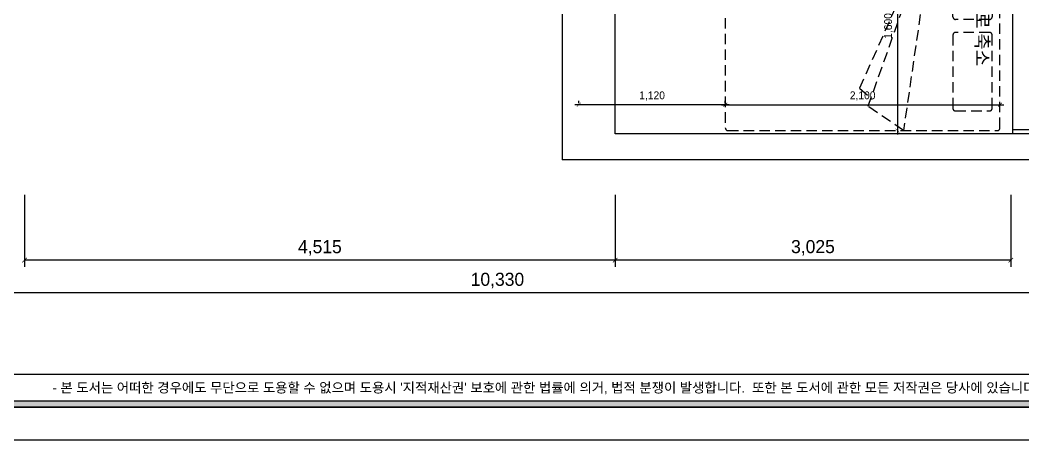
# Model space of a CAD drawing. Header units: inches. Extents: x 47110 to 180628, y 8205 to 35062.
# Drawn here: x 53423 to 61091, y 19543 to 22754 of the extents above; entities that cross this region are included whole.
import ezdxf
from ezdxf.enums import TextEntityAlignment as Align

# ---------------------------------------------------------------- set-up
doc = ezdxf.new("R2010")
doc.units = ezdxf.units.IN
doc.header["$LTSCALE"] = 100
doc.header["$MEASUREMENT"] = 0
doc.header["$PDSIZE"] = 700.071425
doc.linetypes.add('DH-HID2', pattern=[1.2, 0.8, -0.4])
for name, color, linetype in [('0-ELC TEXT', 7, 'Continuous'), ('07-DIM', 1, 'Continuous'), ('F-SYM', 7, 'Continuous'), ('FORM(YOURNAME)-11', 1, 'Continuous'), ('FU-FURM', 251, 'DH-HID2'), ('도면층2', 2, 'Continuous'), ('도면층4', 4, 'Continuous')]:
    doc.layers.add(name, color=color, linetype=linetype)
doc.styles.add('HY 울릉도 L', font='')
doc.styles.add('YOURNAME', font='HY울릉도M.TTF')
doc.styles.add('마감재', font='stylu.ttf')
doc.styles.add('코레일둥고', font='Korail_Round_Gothic_Medium.ttf')
doc.styles.get('HY 울릉도 L').set_extended_font_data('HY울릉도L')
doc.dimstyles.new('30', dxfattribs={"dimscale": 30, "dimtxt": 2, "dimasz": 1, "dimexe": 1, "dimexo": 1, "dimgap": 1, "dimtad": 1, "dimdec": 0, "dimrnd": 0.05, "dimdsep": 46, "dimlunit": 6, "dimtxsty": 'HY 울릉도 L', "dimblk": 'ARCHTICK', "dimcen": 2.5, "dimdle": 1, "dimclrd": 133, "dimclre": 133, "dimclrt": 30, "dimadec": 0, "dimazin": 0, "dimtfac": 1, "dimtdec": 0, "dimtix": 1, "dimtmove": 2, "dimatfit": 3, "dimldrblk": 'ARCHTICK', "dimfxl": 1, "dimlwd": -1, "dimlwe": -1, "dimarcsym": 0})
doc.dimstyles.new('벽치수 Copy of DIM-50', dxfattribs={"dimscale": 50, "dimtxt": 2, "dimasz": 0.7, "dimexe": 1, "dimexo": 1, "dimgap": 0.7, "dimtad": 1, "dimdec": 0, "dimzin": 1, "dimdsep": 46, "dimlunit": 6, "dimtxsty": '마감재', "dimblk": 'ARCHTICK', "dimcen": -0.09, "dimclrd": 256, "dimclre": 256, "dimclrt": 3, "dimadec": 0, "dimazin": 0, "dimtfac": 1, "dimtdec": 0, "dimtix": 1, "dimtmove": 2, "dimatfit": 0, "dimldrblk": 'ARCHTICK', "dimfxl": 1, "dimtolj": 1, "dimtzin": 0, "dimarcsym": 0})

# ---------------------------------------------------------------- blocks, each defined once
blk = doc.blocks.new('FORM-PLAN')
at = {"layer": 'FORM(YOURNAME)-11'}
h = blk.add_hatch(color=256, dxfattribs=at)
h.dxf.hatch_style = 1
h.paths.add_polyline_path([(-71444, 55115), (10556, 55115), (10556, 54915), (-71444, 54915)])
h.paths.add_polyline_path([(-71444, -2085), (10556, -2085), (10556, -2285), (-71444, -2285)])
at = {"layer": 'Defpoints', "color": 158}
blk.add_line((1346, -1285), (-71444, -1285), dxfattribs=at)
for points in [[(-71444, -2285), (10556, -2285), (10556, 55115), (-71444, 55115)], [(-69444, 53115), (-64, 53115), (-64, 1215), (-69444, 1215)]]:
    blk.add_lwpolyline(points, close=True, dxfattribs=at)
at = {"layer": 'FORM(YOURNAME)-11', "color": 250}
blk.add_lwpolyline([(-72444, -3285), (11556, -3285), (11556, 56115), (-72444, 56115)], close=True, dxfattribs=at)
at = {"layer": 'FORM(YOURNAME)-11'}
blk.add_lwpolyline([(-71444, -2085), (10556, -2085), (10556, -2285), (-71444, -2285)], close=True, dxfattribs=at)
at = {"layer": 'FORM(YOURNAME)-11', "color": 1, "style": 'YOURNAME'}
blk.add_text("- 본 도서는 어떠한 경우에도 무단으로 도용할 수 없으며 도용시 '지적재산권' 보호에 관한 법률에 의거, 법적 분쟁이 발생합니다.  또한 본 도서에 관한 모든 저작권은 당사에 있습니다. -", height=300, dxfattribs=at).set_placement((-32990, -1685), align=Align.MIDDLE_CENTER)
at = {"layer": 'FORM(YOURNAME)-11', "color": 3, "style": 'YOURNAME'}
for tag, height, p in [('1', 450, (9905, 18188)), ('2', 450, (9905, 17544)), ('3', 450, (9905, 16257)), ('4', 450, (9905, 14326)), ('5', 515, (9905, 12009)), ('6', 515, (9905, 9757)), ('7', 515, (9905, 7504)), ('8', 515, (9905, 5252)), ('9', 515, (9905, 2999)), ('10', 515, (5655, 811)), ('11', 515, (9905, 747)), ('12', 515, (5655, -1441)), ('13', 515, (9905, -1441))]:
    blk.add_attdef(tag, text='', height=height, dxfattribs=at).set_placement(p, align=Align.MIDDLE_RIGHT)
blk = doc.blocks.new('_ArchTick')
at = {"color": 0, "linetype": 'ByBlock', "const_width": 0.15}
blk.add_lwpolyline([(-0.5, -0.5), (0.5, 0.5)], dxfattribs=at)
blk = doc.blocks.new('*D22')
at = {"layer": '07-DIM', "lineweight": -2, "transparency": 16777216}
for p, q in [((51908.4, 21417.6), (51908.4, 20617.6)), ((62238.4, 21417.6), (62238.4, 20617.6)), ((62238.4, 20667.6), (51908.4, 20667.6))]:
    blk.add_line(p, q, dxfattribs=at)
at = {"layer": 'Defpoints', "color": 0, "transparency": 16777216}
for p in [(51908.4, 21467.6), (62238.4, 21467.6), (51908.4, 20667.6)]:
    blk.add_point(p, dxfattribs=at)
at = {"layer": '07-DIM', "lineweight": -2, "transparency": 16777216, "xscale": 35, "yscale": 35, "zscale": 35, "rotation": 180}
blk.add_blockref('_ArchTick', (51908.4, 20667.6), dxfattribs=at)
at = {"layer": '07-DIM', "lineweight": -2, "transparency": 16777216, "xscale": 35, "yscale": 35, "zscale": 35}
blk.add_blockref('_ArchTick', (62238.4, 20667.6), dxfattribs=at)
at = {"layer": '07-DIM', "color": 3, "transparency": 16777216, "insert": (57073.4, 20761.9), "char_height": 100, "attachment_point": 5, "style": '마감재'}
blk.add_mtext('\\A1;10,330', dxfattribs=at)
blk = doc.blocks.new('fffsere')
at = {"layer": '도면층2'}
for p, q in [((56693.6, 24713.7), (56693.6, 21683.7)), ((56288.6, 21883.7), (56288.6, 24008.7)), ((52023.6, 21883.7), (56288.6, 21883.7)), ((51823.6, 21683.7), (56693.6, 21683.7))]:
    blk.add_line(p, q, dxfattribs=at)
at = {"layer": '도면층4'}
for p, q in [((53248.6, 21883.7), (53248.6, 24008.7)), ((53063.6, 21913.7), (53248.6, 21913.7))]:
    blk.add_line(p, q, dxfattribs=at)
blk = doc.blocks.new('*D71')
at = {"layer": '07-DIM', "lineweight": -2, "transparency": 16777216}
for p, q in [((53458.4, 21417.6), (53458.4, 20867.6)), ((57973.4, 21417.6), (57973.4, 20867.6)), ((57973.4, 20917.6), (53458.4, 20917.6))]:
    blk.add_line(p, q, dxfattribs=at)
at = {"layer": 'Defpoints', "color": 0, "transparency": 16777216}
for p in [(53458.4, 21467.6), (57973.4, 21467.6), (53458.4, 20917.6)]:
    blk.add_point(p, dxfattribs=at)
at = {"layer": '07-DIM', "lineweight": -2, "transparency": 16777216, "xscale": 35, "yscale": 35, "zscale": 35, "rotation": 180}
blk.add_blockref('_ArchTick', (53458.4, 20917.6), dxfattribs=at)
at = {"layer": '07-DIM', "lineweight": -2, "transparency": 16777216, "xscale": 35, "yscale": 35, "zscale": 35}
blk.add_blockref('_ArchTick', (57973.4, 20917.6), dxfattribs=at)
at = {"layer": '07-DIM', "color": 3, "transparency": 16777216, "insert": (55715.9, 21011.6), "char_height": 100, "attachment_point": 5, "style": '마감재'}
blk.add_mtext('\\A1;4,515', dxfattribs=at)
blk = doc.blocks.new('*D72')
at = {"layer": '07-DIM', "lineweight": -2, "transparency": 16777216}
for p, q in [((57973.4, 21417.6), (57973.4, 20867.6)), ((60998.4, 21417.6), (60998.4, 20867.6)), ((60998.4, 20917.6), (57973.4, 20917.6))]:
    blk.add_line(p, q, dxfattribs=at)
at = {"layer": 'Defpoints', "color": 0, "transparency": 16777216}
for p in [(57973.4, 21467.6), (60998.4, 21467.6), (57973.4, 20917.6)]:
    blk.add_point(p, dxfattribs=at)
at = {"layer": '07-DIM', "lineweight": -2, "transparency": 16777216, "xscale": 35, "yscale": 35, "zscale": 35, "rotation": 180}
blk.add_blockref('_ArchTick', (57973.4, 20917.6), dxfattribs=at)
at = {"layer": '07-DIM', "lineweight": -2, "transparency": 16777216, "xscale": 35, "yscale": 35, "zscale": 35}
blk.add_blockref('_ArchTick', (60998.4, 20917.6), dxfattribs=at)
at = {"layer": '07-DIM', "color": 3, "transparency": 16777216, "insert": (59485.9, 21011.9), "char_height": 100, "attachment_point": 5, "style": '마감재'}
blk.add_mtext('\\A1;3,025', dxfattribs=at)
blk = doc.blocks.new('F-701-2')
at = {"layer": 'FU-FURM'}
for p, q in [((-800, -506.5), (800, -738)), ((614, -1008), (-800, -506.5)), ((-800, -506.5), (476, -1074)), ((800, -738), (614, -1008)), ((476, -1074), (560, -978))]:
    blk.add_line(p, q, dxfattribs=at)
for points in [[(-780, -2100), (780, -2100, 0.414214), (800, -2080), (800, -20, 0.414214), (780, 0), (-780, 0, 0.414214), (-800, -20), (-800, -2080, 0.414214)], [(-70, -360), (-630, -360, -0.414214), (-650, -340), (-650, -80, -0.414214), (-630, -60), (-70, -60, -0.414214), (-50, -80), (-50, -340, -0.414214)], [(70, -360), (630, -360, 0.414214), (650, -340), (650, -80, 0.414214), (630, -60), (70, -60, 0.414214), (50, -80), (50, -340, 0.414214)]]:
    blk.add_lwpolyline(points, format="xyb", close=True, dxfattribs=at)
blk = doc.blocks.new('*D114')
at = {"layer": '07-DIM', "color": 133, "transparency": 16777216}
for p, q in [((60101.4, 23508.7), (60101.4, 23508.7)), ((60131.4, 23538.7), (60131.4, 21878.7)), ((60101.4, 21908.7), (60101.4, 21908.7))]:
    blk.add_line(p, q, dxfattribs=at)
at = {"layer": 'Defpoints', "color": 0, "transparency": 16777216}
for p in [(60131.4, 23508.7), (60131.4, 21908.7), (60131.4, 21908.7)]:
    blk.add_point(p, dxfattribs=at)
at = {"layer": '07-DIM', "color": 133, "transparency": 16777216, "xscale": 30, "yscale": 30, "zscale": 30}
for p, rotation in [((60131.4, 23508.7), 90), ((60131.4, 21908.7), 270)]:
    blk.add_blockref('_ArchTick', p, dxfattribs=dict(at, rotation=rotation))
at = {"layer": '07-DIM', "color": 30, "transparency": 16777216, "insert": (60065.5, 22708.7), "char_height": 60, "attachment_point": 5, "rotation": 90, "style": 'HY 울릉도 L'}
blk.add_mtext('1,600', dxfattribs=at)
blk = doc.blocks.new('*D115')
at = {"layer": '07-DIM', "color": 133, "transparency": 16777216}
for p, q in [((58845.9, 22106.7), (57665.9, 22106.7)), ((57695.9, 22118.7), (57695.9, 22136.7)), ((58815.9, 22118.7), (58815.9, 22136.7))]:
    blk.add_line(p, q, dxfattribs=at)
at = {"layer": 'Defpoints', "color": 0, "transparency": 16777216}
for p in [(57695.9, 22106.7), (57695.9, 22088.7), (58815.9, 22088.7)]:
    blk.add_point(p, dxfattribs=at)
at = {"layer": '07-DIM', "color": 133, "transparency": 16777216, "xscale": 30, "yscale": 30, "zscale": 30, "rotation": 180}
blk.add_blockref('_ArchTick', (57695.9, 22106.7), dxfattribs=at)
at = {"layer": '07-DIM', "color": 133, "transparency": 16777216, "xscale": 30, "yscale": 30, "zscale": 30}
blk.add_blockref('_ArchTick', (58815.9, 22106.7), dxfattribs=at)
at = {"layer": '07-DIM', "color": 30, "transparency": 16777216, "insert": (58255.9, 22172.6), "char_height": 60, "attachment_point": 5, "style": 'HY 울릉도 L'}
blk.add_mtext('1,120', dxfattribs=at)
blk = doc.blocks.new('*D116')
at = {"layer": '07-DIM', "color": 133, "transparency": 16777216}
for p, q in [((58785.9, 22106.7), (60945.9, 22106.7)), ((58815.9, 22136.7), (58815.9, 22136.7)), ((60915.9, 22136.7), (60915.9, 22136.7))]:
    blk.add_line(p, q, dxfattribs=at)
at = {"layer": 'Defpoints', "color": 0, "transparency": 16777216}
for p in [(58815.9, 22106.7), (60915.9, 22106.7), (60915.9, 22106.7)]:
    blk.add_point(p, dxfattribs=at)
at = {"layer": '07-DIM', "color": 133, "transparency": 16777216, "xscale": 30, "yscale": 30, "zscale": 30, "rotation": 180}
blk.add_blockref('_ArchTick', (58815.9, 22106.7), dxfattribs=at)
at = {"layer": '07-DIM', "color": 133, "transparency": 16777216, "xscale": 30, "yscale": 30, "zscale": 30}
blk.add_blockref('_ArchTick', (60915.9, 22106.7), dxfattribs=at)
at = {"layer": '07-DIM', "color": 30, "transparency": 16777216, "insert": (59865.9, 22172.6), "char_height": 60, "attachment_point": 5, "style": 'HY 울릉도 L'}
blk.add_mtext('2,100', dxfattribs=at)

msp = doc.modelspace()

# ---------------------------------------------------------------- block references
at = {"xscale": -1}
msp.add_blockref('fffsere', (114262, 0), dxfattribs=at)
at = {"layer": 'F-SYM', "xscale": 0.2500000000000001, "yscale": 0.2500000000000001, "zscale": 0.2500000000000001}
msp.add_blockref('FORM-PLAN', (65721, 20363.8), dxfattribs=at)
at = {"layer": 'FU-FURM', "rotation": 270}
msp.add_blockref('F-701-2', (60915.9, 22708.7), dxfattribs=at)

# ---------------------------------------------------------------- texts
at = {"layer": '0-ELC TEXT', "style": '코레일둥고'}
msp.add_text('창높이 1200으로 축소', height=100, rotation=270, dxfattribs=at).set_placement((60730.7, 23643.6))

# ---------------------------------------------------------------- dimensions: what is measured, and where the dimension line sits
at = {"layer": '07-DIM'}
for base, p1, p2, angle, dimstyle, picture, middle in [((60131.4, 21908.7), (60131.4, 23508.7), (60131.4, 21908.7), 90, '30', '*D114', (60065.5, 22708.7)), ((51908.4, 20667.6), (62238.4, 21467.6), (51908.4, 21467.6), 180, '벽치수 Copy of DIM-50', '*D22', (57073.4, 20761.9))]:
    dim = msp.add_linear_dim(base=base, p1=p1, p2=p2, angle=angle, dimstyle=dimstyle, dxfattribs=at)
    dim.commit()
    dim.dimension.update_dxf_attribs({"geometry": picture, "text_midpoint": middle})
for base, p1, p2, picture, middle in [((57695.9, 22106.7), (58815.9, 22088.7), (57695.9, 22088.7), '*D115', (58255.9, 22172.6)), ((60915.9, 22106.7), (58815.9, 22106.7), (60915.9, 22106.7), '*D116', (59865.9, 22172.6))]:
    dim = msp.add_linear_dim(base=base, p1=p1, p2=p2, dimstyle='30', dxfattribs=at)
    dim.commit()
    dim.dimension.update_dxf_attribs({"geometry": picture, "text_midpoint": middle})
for base, p1, p2, picture, middle in [((53458.4, 20917.6), (57973.4, 21467.6), (53458.4, 21467.6), '*D71', (55715.9, 21011.6)), ((57973.4, 20917.6), (60998.4, 21467.6), (57973.4, 21467.6), '*D72', (59485.9, 21011.9))]:
    dim = msp.add_linear_dim(base=base, p1=p1, p2=p2, dimstyle='벽치수 Copy of DIM-50', override={"dimtfill": 0}, dxfattribs=at)
    dim.commit()
    dim.dimension.update_dxf_attribs({"geometry": picture, "text_midpoint": middle})

doc.saveas('drawing.dxf')
